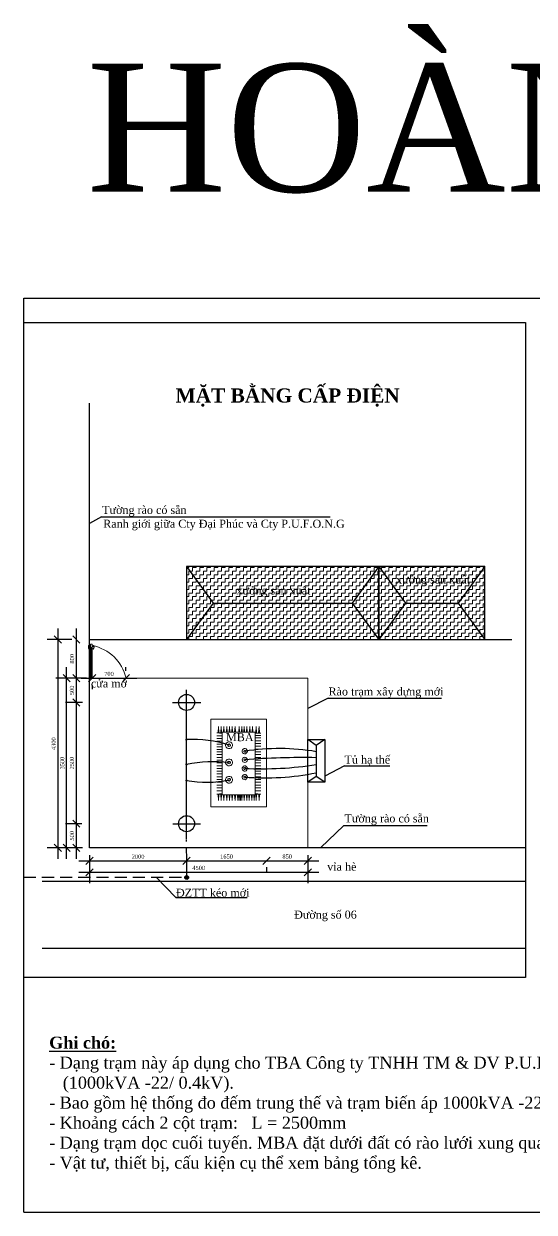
# Model space of a CAD drawing. Header units: inches. Extents: x -246336 to 136055, y -106871 to 69513.
# Drawn here: x -167885 to -157356, y 58 to 24567 of the extents above; entities that cross this region are included whole.
import ezdxf

# ---------------------------------------------------------------- set-up
doc = ezdxf.new("R2010")
doc.units = ezdxf.units.IN
doc.header["$MEASUREMENT"] = 0
doc.linetypes.add('DASHED2', pattern=[0.375, 0.25, -0.125])
for name, color, linetype in [('03', 3, 'Continuous'), ('6 - Equipment', 1, 'Continuous'), ('WALK WAY', 47, 'Continuous'), ('XA-TT1', 7, 'Continuous')]:
    doc.layers.add(name, color=color, linetype=linetype)
doc.layers.add('K.THUOC', color=8, linetype='Continuous', lineweight=5)
doc.layers.add('XAM', color=7, linetype='Continuous', true_color=0xb0b0b0)
doc.styles.add('khung ten', font='Varr.ttf')
doc.styles.get("Standard").update_dxf_attribs({"font": 'VNTIME_0.TTF', "height": 86})
doc.styles.add('VIET25', font='VNTIME_0.TTF', dxfattribs={"height": 2.5})
doc.styles.add('VIET4', font='Vhtime.ttf', dxfattribs={"height": 4})
doc.linetypes.add('FENCELINE2', pattern='A,6.35,-2.54,[132,ltypeshp.shx,S=2.54,R=0,X=-2.54,Y=0],-2.54,25.4', length=36.83)
doc.dimstyles.new('TAM', dxfattribs={"dimscale": 75, "dimtxt": 2, "dimasz": 2, "dimexe": 3, "dimexo": 2, "dimgap": 1, "dimtad": 0, "dimtoh": 1, "dimdec": 0, "dimdsep": 46, "dimtxsty": 'Standard', "dimblk1": 'OBLIQUE', "dimblk2": 'OBLIQUE', "dimsah": 1, "dimcen": -1, "dimdle": 3, "dimclrd": 251, "dimclre": 251, "dimadec": 0, "dimazin": 0, "dimtfac": 1, "dimtdec": 0, "dimtmove": 0, "dimatfit": 3, "dimldrblk": 'OBLIQUE', "dimfxl": 1, "dimtvp": 1, "dimtolj": 1, "dimtzin": 0, "dimarcsym": 0})

# ---------------------------------------------------------------- blocks, each defined once
blk = doc.blocks.new('maybienap')
at = {"layer": '6 - Equipment', "color": 7, "lineweight": 0}
for p, q in [((1939877, 3794076), (1939884, 3794205)), ((1939884, 3794205), (1939891, 3794077)), ((1939934, 3794080), (1939941, 3794205)), ((1939941, 3794205), (1939948, 3794080)), ((1939991, 3794091), (1939998, 3794205)), ((1939998, 3794205), (1940005, 3794091)), ((1940048, 3794091), (1940055, 3794205)), ((1940055, 3794205), (1940062, 3794091)), ((1940105, 3794091), (1940112, 3794205)), ((1940112, 3794205), (1940119, 3794091)), ((1940162, 3794091), (1940169, 3794205)), ((1940169, 3794205), (1940176, 3794091)), ((1940219, 3794091), (1940226, 3794205)), ((1940226, 3794205), (1940234, 3794091)), ((1940305, 3794091), (1940312, 3794205)), ((1940312, 3794205), (1940319, 3794091)), ((1940362, 3794091), (1940369, 3794205)), ((1940369, 3794205), (1940376, 3794091)), ((1940408, 3794091), (1940415, 3794205)), ((1940415, 3794205), (1940422, 3794091)), ((1940465, 3794091), (1940472, 3794205)), ((1940472, 3794205), (1940480, 3794091)), ((1940522, 3794091), (1940530, 3794205)), ((1940530, 3794205), (1940537, 3794091)), ((1940579, 3794091), (1940587, 3794205)), ((1940587, 3794205), (1940594, 3794091)), ((1940658, 3794078), (1940665, 3794205)), ((1940665, 3794205), (1940672, 3794077)), ((1940714, 3794074), (1940722, 3794205)), ((1940722, 3794205), (1940729, 3794073)), ((1939848, 3794074), (1939962, 3794081)), ((1939962, 3794067), (1939848, 3794074)), ((1939962, 3794024), (1939848, 3794017)), ((1939848, 3794017), (1939962, 3794010)), ((1939962, 3793967), (1939848, 3793960)), ((1939848, 3793960), (1939962, 3793953)), ((1939962, 3794091), (1940643, 3794091)), ((1939962, 3792799), (1939962, 3794091)), ((1939962, 3794091), (1940643, 3794091)), ((1939962, 3794091), (1939962, 3792799)), ((1940643, 3792799), (1940643, 3794091)), ((1940643, 3794091), (1940643, 3792799)), ((1940757, 3794072), (1940643, 3794079)), ((1940643, 3794065), (1940757, 3794072)), ((1940643, 3794029), (1940757, 3794021)), ((1940757, 3794021), (1940643, 3794014)), ((1940643, 3793978), (1940757, 3793971)), ((1940757, 3793971), (1940643, 3793964)), ((1939962, 3793910), (1939848, 3793903)), ((1939848, 3793903), (1939962, 3793896)), ((1939962, 3793853), (1939848, 3793846)), ((1939848, 3793846), (1939962, 3793839)), ((1939962, 3793796), (1939848, 3793789)), ((1939848, 3793789), (1939962, 3793782)), ((1939962, 3793739), (1939848, 3793732)), ((1939848, 3793732), (1939962, 3793725)), ((1940643, 3793921), (1940757, 3793914)), ((1940757, 3793914), (1940643, 3793907)), ((1940643, 3793864), (1940757, 3793857)), ((1940757, 3793857), (1940643, 3793850)), ((1940643, 3793807), (1940757, 3793800)), ((1940757, 3793800), (1940643, 3793793)), ((1940643, 3793750), (1940757, 3793743)), ((1940757, 3793743), (1940643, 3793735)), ((1939962, 3793693), (1939848, 3793686)), ((1939848, 3793686), (1939962, 3793678)), ((1939962, 3793636), (1939848, 3793628)), ((1939848, 3793628), (1939962, 3793621)), ((1939962, 3793578), (1939848, 3793571)), ((1939848, 3793571), (1939962, 3793564)), ((1939962, 3793521), (1939848, 3793514)), ((1939848, 3793514), (1939962, 3793507)), ((1939962, 3793464), (1939848, 3793457)), ((1940643, 3793693), (1940757, 3793686)), ((1940757, 3793686), (1940643, 3793678)), ((1940643, 3793636), (1940757, 3793628)), ((1940757, 3793628), (1940643, 3793621)), ((1940643, 3793578), (1940757, 3793571)), ((1940757, 3793571), (1940643, 3793564)), ((1940643, 3793521), (1940757, 3793514)), ((1940757, 3793514), (1940643, 3793507)), ((1940643, 3793464), (1940757, 3793457)), ((1939848, 3793457), (1939962, 3793450)), ((1939962, 3793407), (1939848, 3793400)), ((1939848, 3793400), (1939962, 3793393)), ((1939962, 3793350), (1939848, 3793343)), ((1939848, 3793343), (1939962, 3793336)), ((1939962, 3793293), (1939848, 3793286)), ((1939848, 3793286), (1939962, 3793279)), ((1939962, 3793236), (1939848, 3793229)), ((1939848, 3793229), (1939962, 3793222)), ((1940757, 3793457), (1940643, 3793450)), ((1940643, 3793407), (1940757, 3793400)), ((1940757, 3793400), (1940643, 3793393)), ((1940643, 3793350), (1940757, 3793343)), ((1940757, 3793343), (1940643, 3793336)), ((1940643, 3793293), (1940757, 3793286)), ((1940757, 3793286), (1940643, 3793279)), ((1940643, 3793236), (1940757, 3793229)), ((1940757, 3793229), (1940643, 3793222)), ((1939962, 3793179), (1939848, 3793172)), ((1939848, 3793172), (1939962, 3793164)), ((1939962, 3793122), (1939848, 3793115)), ((1939848, 3793115), (1939962, 3793107)), ((1939962, 3793065), (1939848, 3793057)), ((1939848, 3793057), (1939962, 3793050)), ((1939962, 3793007), (1939848, 3793000)), ((1939848, 3793000), (1939962, 3792993)), ((1940643, 3793179), (1940757, 3793172)), ((1940757, 3793172), (1940643, 3793164)), ((1940643, 3793122), (1940757, 3793115)), ((1940757, 3793115), (1940643, 3793107)), ((1940643, 3793065), (1940757, 3793057)), ((1940757, 3793057), (1940643, 3793050)), ((1940643, 3793007), (1940757, 3793000)), ((1940757, 3793000), (1940643, 3792993)), ((1939962, 3792950), (1939848, 3792943)), ((1939848, 3792943), (1939962, 3792936)), ((1939962, 3792885), (1939848, 3792878)), ((1939848, 3792878), (1939962, 3792871)), ((1939962, 3792828), (1939848, 3792814)), ((1939848, 3792814), (1939962, 3792814)), ((1939877, 3792814), (1939884, 3792685)), ((1939884, 3792685), (1939891, 3792814)), ((1939934, 3792814), (1939941, 3792685)), ((1939941, 3792685), (1939948, 3792814)), ((1939962, 3792799), (1940643, 3792799)), ((1939991, 3792799), (1939998, 3792685)), ((1939998, 3792685), (1940005, 3792799)), ((1940048, 3792799), (1940055, 3792685)), ((1940055, 3792685), (1940062, 3792799)), ((1940105, 3792799), (1940112, 3792685)), ((1940112, 3792685), (1940119, 3792799)), ((1940162, 3792799), (1940169, 3792685)), ((1940169, 3792685), (1940176, 3792799)), ((1940219, 3792799), (1940226, 3792685)), ((1940226, 3792685), (1940234, 3792799)), ((1940276, 3792799), (1940284, 3792685)), ((1940284, 3792685), (1940291, 3792799)), ((1940305, 3792799), (1940312, 3792685)), ((1940312, 3792685), (1940319, 3792799)), ((1940334, 3792799), (1940341, 3792685)), ((1940341, 3792685), (1940348, 3792799)), ((1940362, 3792799), (1940369, 3792685)), ((1940369, 3792685), (1940376, 3792799)), ((1940408, 3792799), (1940415, 3792685)), ((1940415, 3792685), (1940422, 3792799)), ((1940465, 3792799), (1940472, 3792685)), ((1940472, 3792685), (1940480, 3792799)), ((1940511, 3792799), (1940519, 3792685)), ((1940519, 3792685), (1940526, 3792799)), ((1940568, 3792799), (1940576, 3792685)), ((1940576, 3792685), (1940583, 3792799)), ((1940615, 3792799), (1940622, 3792685)), ((1940622, 3792685), (1940629, 3792799)), ((1940643, 3792950), (1940757, 3792943)), ((1940757, 3792943), (1940643, 3792936)), ((1940643, 3792885), (1940757, 3792878)), ((1940757, 3792878), (1940643, 3792871)), ((1940643, 3792828), (1940757, 3792814)), ((1940757, 3792814), (1940643, 3792814)), ((1940657, 3792814), (1940665, 3792685)), ((1940665, 3792685), (1940672, 3792814)), ((1940715, 3792814), (1940722, 3792685)), ((1940722, 3792685), (1940729, 3792814))]:
    blk.add_line(p, q, dxfattribs=at)
at = {"layer": '6 - Equipment', "color": 7, "lineweight": 0, "extrusion": (0, 0, -1)}
for centre, major_axis, start_param, end_param in [((1940103, 3793823), (71.3, -3.8), -0.664895, 5.61829), ((1940103, 3793823), (20.2, -20.2), 3.315395, 9.59858), ((1940428, 3793699), (37.9, 37.9), 0.173802, 6.456987), ((1940428, 3793699), (15.1, 15.1), 0.173802, 6.456987)]:
    blk.add_ellipse(centre, major_axis=major_axis, ratio=1, start_param=start_param, end_param=end_param, dxfattribs=at)
at = {"layer": '6 - Equipment', "color": 7, "lineweight": 0}
for centre, major_axis, start_param, end_param in [((1940103, 3793466), (68.1, 21.2), -0.913567, 5.369618), ((1940103, 3793466), (28.4, 2.9), 3.997456404391317, 10.2806417115709), ((1940428, 3793520), (37.9, -37.9), 4.886191230471481, 11.16937653765107), ((1940428, 3793520), (15.1, -15.1), 0.1738022500938161, 6.456987557273402), ((1940428, 3793342), (9.3, -52.7), 0.785397, 7.068582), ((1940428, 3793164), (52.7, 9.3), -0.785397, 5.497788), ((1940428, 3793342), (15.1, 15.1), -1.396994, 4.886191), ((1940103, 3793110), (12.3, -70.3), 0.785391, 7.068576), ((1940103, 3793110), (7.3, -27.6), -0.871355, 5.41183), ((1940428, 3793164), (21, 4), 3.911937207371823, 10.19512251455141)]:
    blk.add_ellipse(centre, major_axis=major_axis, ratio=1, start_param=start_param, end_param=end_param, dxfattribs=at)
at = {"layer": 'K.THUOC', "color": 4, "lineweight": 5, "ltscale": 20}
for p, q in [((1939728, 3794359), (1940878, 3794359)), ((1939728, 3794359), (1939728, 3792549)), ((1940878, 3794359), (1940878, 3792549)), ((1940878, 3792549), (1939728, 3792549))]:
    blk.add_line(p, q, dxfattribs=at)
blk = doc.blocks.new('_OBLIQUE')
at = {"color": 0, "linetype": 'ByBlock'}
blk.add_line((-0.5, -0.5), (0.5, 0.5), dxfattribs=at)
blk = doc.blocks.new('*D43')
at = {"color": 251, "lineweight": -2}
for p, q in [((-166527, 7421), (-166527, 7079)), ((-164526, 7421), (-164526, 7079)), ((-166752, 7304), (-164301, 7304))]:
    blk.add_line(p, q, dxfattribs=at)
at = {"layer": 'Defpoints', "color": 0}
for p in [(-166527, 7571), (-164526, 7571), (-164526, 7304)]:
    blk.add_point(p, dxfattribs=at)
at = {"color": 251, "lineweight": -2, "xscale": 150, "yscale": 150, "zscale": 150, "rotation": 180}
blk.add_blockref('_OBLIQUE', (-166527, 7304), dxfattribs=at)
at = {"color": 251, "lineweight": -2, "xscale": 150, "yscale": 150, "zscale": 150}
blk.add_blockref('_OBLIQUE', (-164526, 7304), dxfattribs=at)
at = {"color": 0, "insert": (-165527, 7392), "char_height": 86, "attachment_point": 5}
blk.add_mtext('\\A1;2000', dxfattribs=at)
blk = doc.blocks.new('*D44')
at = {"color": 251, "lineweight": -2}
for p, q in [((-164752, 7304), (-162652, 7304)), ((-164527, 7159), (-164527, 7079)), ((-162877, 7177), (-162877, 7079))]:
    blk.add_line(p, q, dxfattribs=at)
at = {"layer": 'Defpoints', "color": 0}
for p in [(-164527, 7309), (-162877, 7327), (-162877, 7304)]:
    blk.add_point(p, dxfattribs=at)
at = {"color": 251, "lineweight": -2, "xscale": 150, "yscale": 150, "zscale": 150, "rotation": 180}
blk.add_blockref('_OBLIQUE', (-164527, 7304), dxfattribs=at)
at = {"color": 251, "lineweight": -2, "xscale": 150, "yscale": 150, "zscale": 150}
blk.add_blockref('_OBLIQUE', (-162877, 7304), dxfattribs=at)
at = {"color": 0, "insert": (-163702, 7393), "char_height": 86, "attachment_point": 5}
blk.add_mtext('\\A1;1650', dxfattribs=at)
blk = doc.blocks.new('*D45')
at = {"color": 251, "lineweight": -2}
for p, q in [((-163102, 7304), (-161802, 7304)), ((-162877, 7177), (-162877, 7079)), ((-162027, 7160), (-162027, 7079))]:
    blk.add_line(p, q, dxfattribs=at)
at = {"layer": 'Defpoints', "color": 0}
for p in [(-162877, 7327), (-162027, 7310), (-162027, 7304)]:
    blk.add_point(p, dxfattribs=at)
at = {"color": 251, "lineweight": -2, "xscale": 150, "yscale": 150, "zscale": 150, "rotation": 180}
blk.add_blockref('_OBLIQUE', (-162877, 7304), dxfattribs=at)
at = {"color": 251, "lineweight": -2, "xscale": 150, "yscale": 150, "zscale": 150}
blk.add_blockref('_OBLIQUE', (-162027, 7304), dxfattribs=at)
at = {"color": 0, "insert": (-162452, 7393), "char_height": 86, "attachment_point": 5}
blk.add_mtext('\\A1;850', dxfattribs=at)
blk = doc.blocks.new('*D46')
at = {"color": 251, "lineweight": -2}
for p, q in [((-166527, 7421), (-166527, 6843)), ((-162027, 7421), (-162027, 6843)), ((-166752, 7068), (-161802, 7068))]:
    blk.add_line(p, q, dxfattribs=at)
at = {"layer": 'Defpoints', "color": 0}
for p in [(-166527, 7571), (-162027, 7571), (-162027, 7068)]:
    blk.add_point(p, dxfattribs=at)
at = {"color": 251, "lineweight": -2, "xscale": 150, "yscale": 150, "zscale": 150, "rotation": 180}
blk.add_blockref('_OBLIQUE', (-166527, 7068), dxfattribs=at)
at = {"color": 251, "lineweight": -2, "xscale": 150, "yscale": 150, "zscale": 150}
blk.add_blockref('_OBLIQUE', (-162027, 7068), dxfattribs=at)
at = {"color": 0, "insert": (-164277, 7158), "char_height": 86, "attachment_point": 5}
blk.add_mtext('\\A1;4500', dxfattribs=at)
blk = doc.blocks.new('*D47')
at = {"color": 251, "lineweight": -2}
for p, q in [((-167180, 12096), (-167180, 7346)), ((-166895, 11871), (-167405, 11871)), ((-166895, 7571), (-167405, 7571))]:
    blk.add_line(p, q, dxfattribs=at)
at = {"layer": 'Defpoints', "color": 0}
for p in [(-166745, 11871), (-167180, 7571), (-166745, 7571)]:
    blk.add_point(p, dxfattribs=at)
at = {"color": 251, "lineweight": -2, "xscale": 150, "yscale": 150, "zscale": 150}
for p, rotation in [((-167180, 11871), 90), ((-167180, 7571), 270)]:
    blk.add_blockref('_OBLIQUE', p, dxfattribs=dict(at, rotation=rotation))
at = {"color": 0, "insert": (-167268, 9721), "char_height": 86, "attachment_point": 5, "rotation": 90}
blk.add_mtext('\\A1;4300', dxfattribs=at)
blk = doc.blocks.new('*D48')
at = {"color": 251, "lineweight": -2}
for p, q in [((-165777, 11221), (-165777, 11296)), ((-166702, 11071), (-165552, 11071)), ((-166477, 10921), (-166477, 10846))]:
    blk.add_line(p, q, dxfattribs=at)
at = {"layer": 'Defpoints', "color": 0}
for p in [(-166477, 11071), (-165777, 11071), (-165777, 11071)]:
    blk.add_point(p, dxfattribs=at)
at = {"color": 251, "lineweight": -2, "xscale": 150, "yscale": 150, "zscale": 150, "rotation": 180}
blk.add_blockref('_OBLIQUE', (-166477, 11071), dxfattribs=at)
at = {"color": 251, "lineweight": -2, "xscale": 150, "yscale": 150, "zscale": 150}
blk.add_blockref('_OBLIQUE', (-165777, 11071), dxfattribs=at)
at = {"color": 0, "insert": (-166127, 11159), "char_height": 86, "attachment_point": 5}
blk.add_mtext('\\A1;700', dxfattribs=at)
blk = doc.blocks.new('dfds')
at = {"layer": 'XAM', "linetype": 'Continuous', "lineweight": 5}
for p, q in [((1915029, 3795776), (1915037, 3795776)), ((1915037, 3795776), (1915037, 3795753)), ((1915061, 3795768), (1915040, 3795768)), ((1915061, 3795761), (1915040, 3795761)), ((1915068, 3795778), (1915063, 3795778)), ((1915068, 3795751), (1915063, 3795751)), ((1915068, 3795725), (1915068, 3795804)), ((1915068, 3795804), (1915102, 3795804)), ((1915080, 3795725), (1915068, 3795725)), ((1915068, 3795725), (1915068, 3795104)), ((1915080, 3795735), (1915080, 3795725)), ((1915090, 3795735), (1915080, 3795735)), ((1915080, 3795725), (1915080, 3795104)), ((1915085, 3795104), (1915085, 3795735)), ((1915090, 3795725), (1915090, 3795735)), ((1915102, 3795725), (1915090, 3795725)), ((1915090, 3795725), (1915090, 3795104)), ((1915102, 3795804), (1915102, 3795725)), ((1915102, 3795778), (1915107, 3795778)), ((1915102, 3795751), (1915107, 3795751)), ((1915102, 3795725), (1915102, 3795104)), ((1915108, 3795768), (1915129, 3795768)), ((1915108, 3795761), (1915129, 3795761)), ((1915132, 3795776), (1915132, 3795753)), ((1915141, 3795776), (1915132, 3795776))]:
    blk.add_line(p, q, dxfattribs=at)
for centre, radius, start, end in [((1915227, 3794911), 881, 100.7469, 167.326), ((1915034, 3795764), 7.62, 299.1101, 60.8899), ((1915110, 3795765), 49.1, 164.4488, 195.5512), ((1915059, 3795765), 49.1, 344.4488, 15.5512), ((1915136, 3795764), 7.62, 119.1101, 240.8899)]:
    blk.add_arc(centre, radius, start, end, dxfattribs=at)
for centre, major_axis, start_param, end_param in [((1915114, 3795750), (-2.7, 88.7), 1.240022, 2.074746), ((1915080, 3795734), (33.2, 33.2), 1.950395, 2.771666), ((1915041, 3795710), (4.42, 4.42), 5.841613, 7.595367), ((1915041, 3795710), (4.33, 4.33), 3.297748, 5.910238)]:
    blk.add_ellipse(centre, major_axis=major_axis, ratio=1, start_param=start_param, end_param=end_param, dxfattribs=at)
at = {"layer": 'XAM', "linetype": 'Continuous', "lineweight": 5, "extrusion": (0, 0, -1)}
for centre, major_axis, start_param, end_param in [((1915129, 3795710), (-4.33, 4.33), 3.297748, 5.910238), ((1915129, 3795710), (4.42, 4.42), 4.270817, 6.024571), ((1915056, 3795750), (2.4, 88.7), 1.243721, 2.078445), ((1915089, 3795734), (33.2, 33.2), 0.379598, 1.20087)]:
    blk.add_ellipse(centre, major_axis=major_axis, ratio=1, start_param=start_param, end_param=end_param, dxfattribs=at)
blk = doc.blocks.new('*D49')
at = {"color": 251, "lineweight": -2}
for p, q in [((-166801, 10846), (-166801, 12096)), ((-166951, 11871), (-167026, 11871)), ((-166951, 11071), (-167026, 11071))]:
    blk.add_line(p, q, dxfattribs=at)
at = {"layer": 'Defpoints', "color": 0}
for p in [(-166801, 11871), (-166801, 11871), (-166801, 11071)]:
    blk.add_point(p, dxfattribs=at)
at = {"color": 251, "lineweight": -2, "xscale": 150, "yscale": 150, "zscale": 150}
for p, rotation in [((-166801, 11871), 90), ((-166801, 11071), 270)]:
    blk.add_blockref('_OBLIQUE', p, dxfattribs=dict(at, rotation=rotation))
at = {"color": 0, "insert": (-166889, 11471), "char_height": 86, "attachment_point": 5, "rotation": 90}
blk.add_mtext('\\A1;800', dxfattribs=at)
blk = doc.blocks.new('*D50')
at = {"color": 251, "lineweight": -2}
for p, q in [((-166801, 7346), (-166801, 8296)), ((-166687, 8071), (-167026, 8071)), ((-166687, 7571), (-167026, 7571))]:
    blk.add_line(p, q, dxfattribs=at)
at = {"layer": 'Defpoints', "color": 0}
for p in [(-166801, 8071), (-166537, 8071), (-166537, 7571)]:
    blk.add_point(p, dxfattribs=at)
at = {"color": 251, "lineweight": -2, "xscale": 150, "yscale": 150, "zscale": 150}
for p, rotation in [((-166801, 8071), 90), ((-166801, 7571), 270)]:
    blk.add_blockref('_OBLIQUE', p, dxfattribs=dict(at, rotation=rotation))
at = {"color": 0, "insert": (-166891, 7821), "char_height": 86, "attachment_point": 5, "rotation": 90}
blk.add_mtext('\\A1;500', dxfattribs=at)
blk = doc.blocks.new('*D51')
at = {"color": 251, "lineweight": -2}
for p, q in [((-166801, 7846), (-166801, 10796)), ((-166677, 10571), (-167026, 10571)), ((-166687, 8071), (-167026, 8071))]:
    blk.add_line(p, q, dxfattribs=at)
at = {"layer": 'Defpoints', "color": 0}
for p in [(-166801, 10571), (-166527, 10571), (-166537, 8071)]:
    blk.add_point(p, dxfattribs=at)
at = {"color": 251, "lineweight": -2, "xscale": 150, "yscale": 150, "zscale": 150}
for p, rotation in [((-166801, 10571), 90), ((-166801, 8071), 270)]:
    blk.add_blockref('_OBLIQUE', p, dxfattribs=dict(at, rotation=rotation))
at = {"color": 0, "insert": (-166891, 9321), "char_height": 86, "attachment_point": 5, "rotation": 90}
blk.add_mtext('\\A1;2500', dxfattribs=at)
blk = doc.blocks.new('*D52')
at = {"color": 251, "lineweight": -2}
for p, q in [((-166801, 10346), (-166801, 11296)), ((-166951, 11071), (-167026, 11071)), ((-166677, 10571), (-167026, 10571))]:
    blk.add_line(p, q, dxfattribs=at)
at = {"layer": 'Defpoints', "color": 0}
for p in [(-166801, 11071), (-166801, 11071), (-166527, 10571)]:
    blk.add_point(p, dxfattribs=at)
at = {"color": 251, "lineweight": -2, "xscale": 150, "yscale": 150, "zscale": 150}
for p, rotation in [((-166801, 11071), 90), ((-166801, 10571), 270)]:
    blk.add_blockref('_OBLIQUE', p, dxfattribs=dict(at, rotation=rotation))
at = {"color": 0, "insert": (-166891, 10821), "char_height": 86, "attachment_point": 5, "rotation": 90}
blk.add_mtext('\\A1;500', dxfattribs=at)
blk = doc.blocks.new('*D53')
at = {"color": 251, "lineweight": -2}
for p, q in [((-167001, 7346), (-167001, 11296)), ((-166591, 11071), (-167226, 11071)), ((-166677, 7571), (-167226, 7571))]:
    blk.add_line(p, q, dxfattribs=at)
at = {"layer": 'Defpoints', "color": 0}
for p in [(-167001, 11071), (-166441, 11071), (-166527, 7571)]:
    blk.add_point(p, dxfattribs=at)
at = {"color": 251, "lineweight": -2, "xscale": 150, "yscale": 150, "zscale": 150}
for p, rotation in [((-167001, 11071), 90), ((-167001, 7571), 270)]:
    blk.add_blockref('_OBLIQUE', p, dxfattribs=dict(at, rotation=rotation))
at = {"color": 0, "insert": (-167091, 9321), "char_height": 86, "attachment_point": 5, "rotation": 90}
blk.add_mtext('\\A1;3500', dxfattribs=at)

msp = doc.modelspace()

# ---------------------------------------------------------------- hatches: boundary and pattern name
at = {"lineweight": 0}
h = msp.add_hatch(dxfattribs=at)
h.set_pattern_fill('ZIGZAG', color=8, scale=600, style=0)
h.set_pattern_definition([(0, (-66756.36, -23247.18), (75, 75), [75, -75]), (90, (-66681.36, -23247.18), (-75, 75), [75, -75])])
h.paths.add_polyline_path([(-161110.068, 12621.805), (-160562.454, 13372.363), (-164526.82, 13372.363), (-163979.206, 12621.805)])
h.paths.add_polyline_path([(-160562.454, 11871.247), (-161110.068, 12621.805), (-163979.206, 12621.805), (-164526.82, 11871.247)])
h.paths.add_polyline_path([(-163979.206, 12621.805), (-164526.82, 13372.363), (-164526.82, 11871.247)])
h.paths.add_polyline_path([(-160562.454, 11871.247), (-160562.454, 13372.363), (-161110.068, 12621.805)])
h.paths.add_polyline_path([(-160562.454, 11871.247), (-160014.84, 12621.805), (-160562.454, 13372.363)])
h.paths.add_polyline_path([(-158924.999, 12621.805), (-158377.385, 13372.363), (-160562.454, 13372.363), (-160014.84, 12621.805)])
h.paths.add_polyline_path([(-158377.385, 11871.247), (-158924.999, 12621.805), (-160014.84, 12621.805), (-160562.454, 11871.247)])
h.paths.add_polyline_path([(-158377.385, 13372.363), (-158924.999, 12621.805), (-158377.385, 11871.247)])
h.paths.add_polyline_path([(-163556.383, 12688.393), (-161960.568, 12688.393), (-161960.568, 13032.282), (-163556.383, 13032.282)], flags=24)
h.paths.add_polyline_path([(-160264.153, 12912.576), (-158668.339, 12912.576), (-158668.339, 13256.465), (-160264.153, 13256.465)], flags=24)
h = msp.add_hatch(color=256)
h.paths.add_polyline_path([(-164486.765, 6961.961, 0.302779472), (-164510.434, 6997.463, -0.414213562), (-164560.434, 6947.463), (-164560.848, 6947.463, 0.823269952)])
h.paths.add_polyline_path([(-164510.434, 6997.463, 0.53517924), (-164563.686, 6961.961, 0.096930269), (-164560.848, 6947.463), (-164560.434, 6947.463, 0.414213562)])

# ---------------------------------------------------------------- linework, layer by layer
at = {"color": 1}
for p, q in [((-167885.227, 58.466), (-167885.227, 18911.503)), ((-167885.227, 18911.503), (-142467.883, 18911.503))]:
    msp.add_line(p, q, dxfattribs=at)
for p, q in [((-166283.677, 14401.538), (-166526.82, 14260.105)), ((-166283.677, 14401.538), (-161566.578, 14401.538)), ((-166476.575, 11071.247), (-165776.575, 11071.247)), ((-161604.495, 10658.27), (-162026.82, 10446.876)), ((-161604.495, 10658.27), (-159271.802, 10658.27)), ((-161852.564, 9685.422), (-162026.82, 9804.269)), ((-161678.309, 9804.269), (-161852.564, 9685.422)), ((-161268.328, 9261.71), (-161678.309, 9052.714)), ((-161268.328, 9261.71), (-160337.911, 9261.71)), ((-161852.564, 9046.017), (-162026.82, 8927.17)), ((-161678.309, 8927.17), (-161852.564, 9046.017)), ((-161282.704, 8032.82), (-161763.716, 7571.247)), ((-161282.704, 8032.82), (-159566.855, 8032.82)), ((-167508.562, 6888.344), (-157538.219, 6888.344)), ((-164748.923, 6550.439), (-165152.694, 6966.551)), ((-164748.923, 6550.439), (-163276.615, 6550.439)), ((-167508.562, 5504.498), (-157538.219, 5504.498)), ((-167885.227, 58.466), (-142467.883, 58.466))]:
    msp.add_line(p, q)
at = {"color": 1, "lineweight": 30}
for p, q in [((-164526.82, 13372.363), (-163979.206, 12621.805)), ((-160562.454, 13372.363), (-161110.068, 12621.805)), ((-160562.454, 13372.363), (-160014.84, 12621.805)), ((-158377.385, 13372.363), (-158924.999, 12621.805)), ((-163979.206, 12621.805), (-164526.82, 11871.247)), ((-163979.206, 12621.805), (-161110.068, 12621.805)), ((-161110.068, 12621.805), (-160562.454, 11871.247)), ((-160014.84, 12621.805), (-160562.454, 11871.247)), ((-160014.84, 12621.805), (-158924.999, 12621.805)), ((-158924.999, 12621.805), (-158377.385, 11871.247))]:
    msp.add_line(p, q, dxfattribs=at)
at = {"lineweight": 30}
msp.add_line((-161852.564, 9685.422), (-161852.564, 9046.017), dxfattribs=at)
at = {"linetype": 'DASHED2', "ltscale": 1000}
for p, q in [((-164521.064, 6956.932), (-164526.82, 7743.135)), ((-167885.297, 6966.551), (-164526.562, 6966.551))]:
    msp.add_line(p, q, dxfattribs=at)
for points in [[(-167885.227, 18409.217), (-157538.219, 18409.217), (-157538.219, 4899.615), (-167885.227, 4899.615)], [(-162026.82, 9804.269), (-161678.309, 9804.269), (-161678.309, 8927.17), (-162026.82, 8927.17)]]:
    msp.add_lwpolyline(points, close=True)
at = {"color": 1, "lineweight": 30}
for points in [[(-164526.82, 11871.247), (-160562.454, 11871.247), (-160562.454, 13372.363), (-164526.82, 13372.363)], [(-160562.454, 11871.247), (-158377.385, 11871.247), (-158377.385, 13372.363), (-160562.454, 13372.363)]]:
    msp.add_lwpolyline(points, close=True, dxfattribs=at)
for centre, radius in [((-164526.82, 9804.269), 10.552), ((-164526.82, 9294.699), 10.552), ((-164526.82, 8963.349), 10.552), ((-164525.225, 6961.961), 38.46)]:
    msp.add_circle(centre, radius)
at = {"color": 6, "lineweight": 30}
for centre, radius, start, end in [((-164387.017, 7461.167), 2347.269, 71.7325553, 93.4145571), ((-162620.475, 4998.409), 4621.787, 80.4359462, 98.7811373), ((-163956.607, 6341.197), 3008.042, 84.1738298, 100.9272805), ((-162145.007, -5592.893), 15027.177, 88.8849015, 94.5077001), ((-163003.216, 16978.274), 7775.398, 267.6204781, 278.5102396), ((-162914.125, 14314.045), 5298.721, 265.5414206, 281.5570066), ((-164121.661, 11023.67), 2099.78, 258.874831, 282.9455363)]:
    msp.add_arc(centre, radius, start, end, dxfattribs=at)
at = {"linetype": 'DASHED2', "ltscale": 1000}
msp.add_arc((-164560.434, 6997.463), 50, 270, 0.1307342, dxfattribs=at)
at = {"layer": '03'}
for p, q in [((-164526.82, 7758.078), (-164526.82, 10831.319)), ((-164820.371, 10571.247), (-164233.269, 10571.247)), ((-164812.166, 8071.247), (-164241.474, 8071.247))]:
    msp.add_line(p, q, dxfattribs=at)
for centre in [(-164526.82, 10571.247), (-164526.82, 8071.247)]:
    msp.add_circle(centre, 165, dxfattribs=at)
at = {"layer": 'WALK WAY', "color": 1, "linetype": 'FENCELINE2', "ltscale": 20}
for p, q in [((-166526.82, 7571.247), (-166526.82, 16741.42)), ((-157522.229, 7571.247), (-166526.82, 7571.247))]:
    msp.add_line(p, q, dxfattribs=at)
at = {"layer": 'WALK WAY'}
msp.add_line((-166526.82, 11871.247), (-157815.47, 11871.247), dxfattribs=at)
at = {"layer": 'WALK WAY', "color": 1, "linetype": 'FENCELINE2', "lineweight": 5, "ltscale": 10}
for p in [(-165776.575, 11071.247), (-162026.82, 7571.247)]:
    msp.add_line(p, (-162026.82, 11071.247), dxfattribs=at)

# ---------------------------------------------------------------- block references
at = {"layer": 'WALK WAY', "xscale": -1, "rotation": 359.9999999964368}
msp.add_blockref('dfds', (1748590.993, -3784032.676), dxfattribs=at)
at = {"layer": 'WALK WAY'}
msp.add_blockref('maybienap', (-2103754.377, -3784132.676), dxfattribs=at)

# ---------------------------------------------------------------- texts
at = {"insert": (-162441.796, 17047.214), "char_height": 290.6904, "width": 5949.46352, "attachment_point": 2, "style": 'khung ten'}
msp.add_mtext('{\\fTimes New Roman|b1|i0|c0|p18;MẶT BẰNG CẤP \\fTimes New Roman|b1|i0|c238|p18;Đ\\fTimes New Roman|b1|i0|c0|p18;IỆN}', dxfattribs=at)
at = {"layer": 'XA-TT1', "style": 'VIET25'}
for s, p in [('T\xadêng rµo cã s½n', (-166268.558, 14459.207)), ('Ranh giíi gi÷a Cty §¹i Phóc vµ Cty P.U.F.O.N.G', (-166245.969, 14174.797)), ('x\xadëng s¶n xuÊt', (-160206.838, 13022.824)), ('x\xadëng s¶n xuÊt', (-163499.068, 12798.642)), ('cöa më', (-166499.554, 10881.057)), ('Rµo tr¹m x©y dùng míi', (-161599.112, 10714.963)), ('MBA', (-163713.932, 9772.893)), ('Tñ h¹ thÕ', (-161268.848, 9311.062)), ('T\xadêng rµo cã s½n', (-161268.848, 8097.621)), ('vØa hÌ', (-161626.395, 7101.934)), ('§ZTT kÐo míi', (-164745.688, 6565.443)), ('§\xadêng sè 06', (-162308.614, 6113.642))]:
    msp.add_text(s, height=165, dxfattribs=at).set_placement(p)
at = {"layer": 'XA-TT1', "attachment_point": 1}
for s, insert, char_height, width, style in [('{\\fTimes New Roman|b0|i0|c0|p18;HOÀN CÔNG}', (-166584.181, 23744.266), 2640, 88750.93333, 'VIET4'), ('{\\f.VnTimeH|b1|i0|c0|p34;\\LGhi chó:\\f.VnTimeH|b0|i0|c0|p34;\\l\\P\\fTimes New Roman|b0|i0|c0|p18;- Dạng trạm này áp dụng cho TBA Công ty TNHH TM & DV P.U.F.O.N.G\\P   (1000kVA -22/ 0.4kV).\\P- Bao gồm hệ thống \\fTimes New Roman|b0|i0|c238|p18;đ\\fTimes New Roman|b0|i0|c0|p18;o \\fTimes New Roman|b0|i0|c238|p18;đ\\fTimes New Roman|b0|i0|c0|p18;ếm trung thế và trạm biến áp 1000kVA -22/ 0.4kV\\P- Khoảng cách 2 cột trạm:   L = 2500mm\\P- Dạng trạm dọc cuối tuyến. MBA \\fTimes New Roman|b0|i0|c238|p18;đ\\fTimes New Roman|b0|i0|c0|p18;ặt d\\fTimes New Roman|b0|i0|c163|p18;ư\\fTimes New Roman|b0|i0|c0|p18;ới \\fTimes New Roman|b0|i0|c238|p18;đ\\fTimes New Roman|b0|i0|c0|p18;ất có rào l\\fTimes New Roman|b0|i0|c163|p18;ư\\fTimes New Roman|b0|i0|c0|p18;ới xung quanh\\P- Vật t\\fTimes New Roman|b0|i0|c163|p18;ư\\fTimes New Roman|b0|i0|c0|p18;, thiết bị, cấu kiện cụ thể xem bảng tổng kê.}', (-167361.169, 3679.661), 247.5, 12924.45, 'VIET25')]:
    msp.add_mtext(s, dxfattribs=dict(at, insert=insert, char_height=char_height, width=width, style=style))

# ---------------------------------------------------------------- dimensions: what is measured, and where the dimension line sits
for base, p1, p2, picture, middle in [((-167180.246, 7571.247), (-166744.628, 11871.247), (-166744.628, 7571.247), '*D47', (-167268.048, 9721.247)), ((-166801.487, 11871.247), (-166801.487, 11071.247), (-166801.487, 11871.247), '*D49', (-166889.289, 11471.247)), ((-167001.153, 11071.247), (-166526.82, 7571.247), (-166441.081, 11071.247), '*D53', (-167090.508, 9321.247)), ((-166801.487, 11071.247), (-166526.82, 10571.247), (-166801.487, 11071.247), '*D52', (-166890.843, 10821.247)), ((-166801.487, 10571.247), (-166536.82, 8071.247), (-166526.82, 10571.247), '*D51', (-166890.843, 9321.247)), ((-166801.487, 8071.247), (-166536.82, 7571.247), (-166536.82, 8071.247), '*D50', (-166890.843, 7821.247))]:
    dim = msp.add_linear_dim(base=base, p1=p1, p2=p2, angle=90, dimstyle='TAM')
    dim.commit()
    dim.dimension.update_dxf_attribs({"geometry": picture, "text_midpoint": middle})
for base, p1, p2, picture, middle in [((-165776.575, 11071.247), (-166476.575, 11071.247), (-165776.575, 11071.247), '*D48', (-166126.575, 11159.049)), ((-164526.394, 7304.076), (-166526.82, 7571.247), (-164526.394, 7571.247), '*D43', (-165526.607, 7391.878)), ((-162026.82, 7068.374), (-166526.82, 7571.247), (-162026.82, 7571.247), '*D46', (-164276.82, 7157.729)), ((-162876.82, 7304.076), (-164526.82, 7309.485), (-162876.82, 7327.436), '*D44', (-163701.82, 7393.432)), ((-162026.82, 7304.076), (-162876.82, 7327.436), (-162026.82, 7310.355), '*D45', (-162451.82, 7393.432))]:
    dim = msp.add_linear_dim(base=base, p1=p1, p2=p2, dimstyle='TAM')
    dim.commit()
    dim.dimension.update_dxf_attribs({"geometry": picture, "text_midpoint": middle})

doc.saveas('drawing.dxf')
